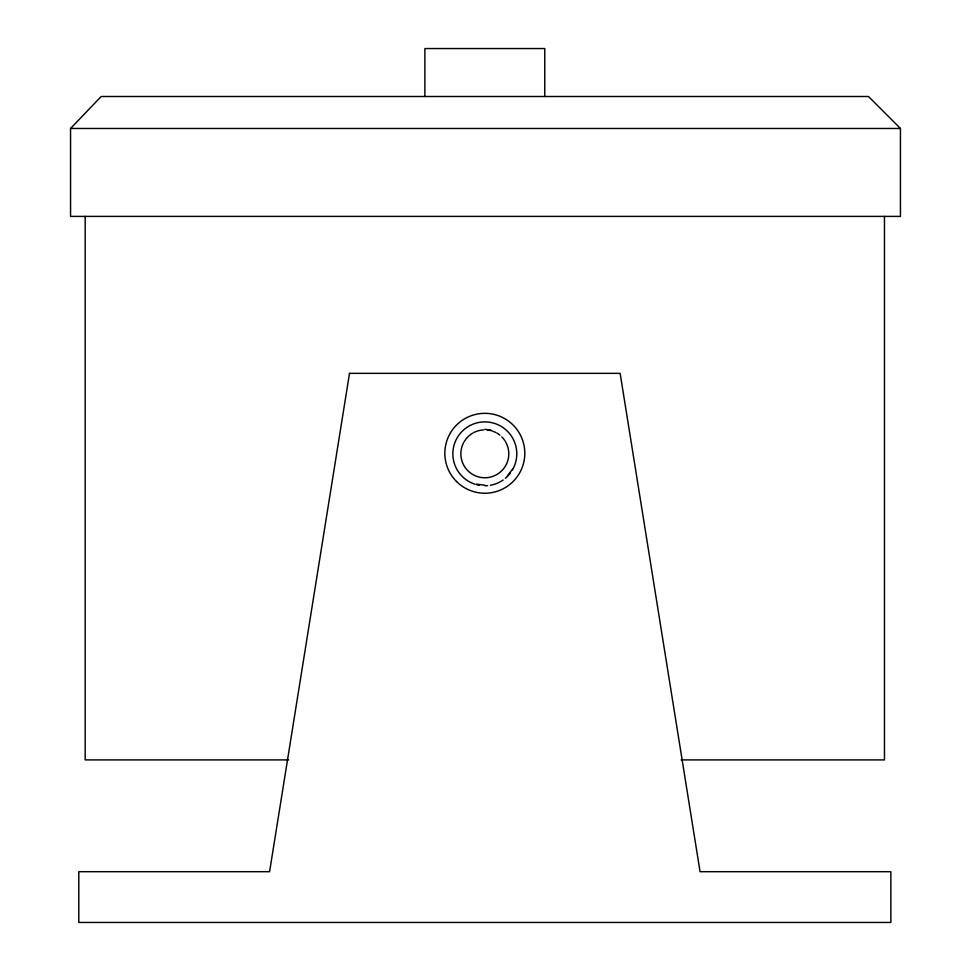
<?xml version="1.0" encoding="UTF-8"?>
<svg xmlns="http://www.w3.org/2000/svg" width="971" height="971" viewBox="0 0 971 971"><rect width="100%" height="100%" fill="white"/><g stroke="black" fill="none" stroke-linecap="round" stroke-linejoin="round"><path stroke-width="1.46" d="M507.432 475.863L512.518 469.248M70.555 128.475L101.178 96.505L868.475 96.505L900.445 128.475L900.445 216.399L70.555 216.399L70.555 128.475L900.445 128.475M288.569 759.905L85.193 759.905L85.193 216.399M681.084 759.905L884.46 759.905L884.46 216.399M484.82 429.328L491.035 430.141M476.555 484.128L484.82 485.221M544.767 96.505L544.767 48.55L424.885 48.55L424.885 96.505M475.22 484.286A31.97 31.934 0 0 1 455.108 442.036A31.97 31.934 0 0 1 498.754 425.08A31.97 31.934 0 0 1 512.518 469.794M510.188 473.265A31.97 31.934 0 0 1 505.381 478.278M503.16 479.99A31.97 31.934 0 0 1 490.379 485.269M487.6 485.634A31.97 31.934 0 0 1 484.82 485.755M479.273 485.269A31.97 31.934 0 0 1 476.555 484.675M505.588 441.841A23.984 23.959 0 0 1 485.451 477.768A23.984 23.959 0 0 1 463.47 442.946M464.065 441.841A23.984 23.959 0 0 1 472.841 433.078M473.933 432.483A23.984 23.959 0 0 1 483.582 429.898M487.333 429.995A23.984 23.959 0 0 1 491.035 430.687M492.224 431.039A23.984 23.959 0 0 1 495.72 432.483M496.812 433.078A23.984 23.959 0 0 1 499.919 435.202M501.776 436.889A23.984 23.959 0 0 1 504.944 440.785M349.511 373.35L269.586 871.691L78.797 871.691L78.797 922.45L890.856 922.45L890.856 871.691L700.067 871.691L620.141 373.35L349.511 373.35M456.54 481.519A39.981 39.945 0 0 0 523.442 463.628A39.981 39.945 0 0 0 474.491 414.69A39.981 39.945 0 0 0 456.54 481.519"/></g></svg>
